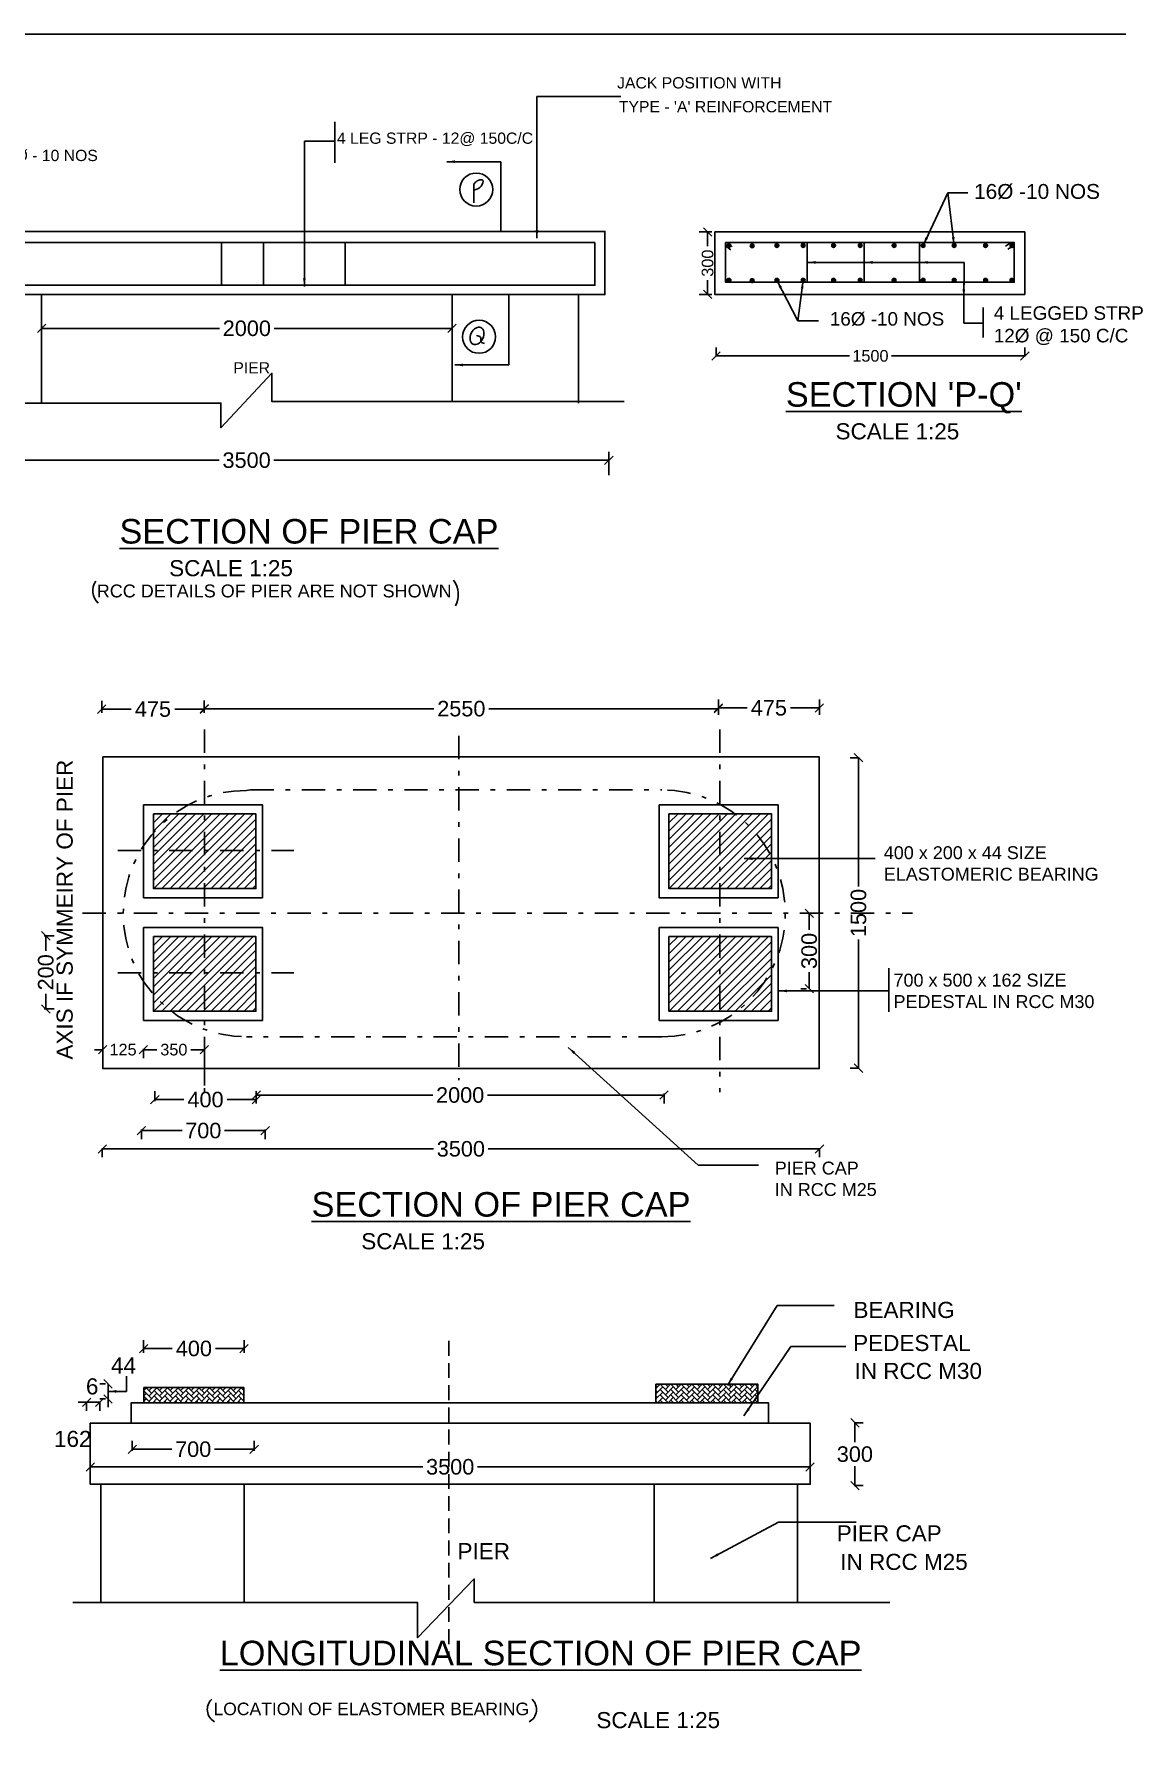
# Model space of a CAD drawing. Header units: inches. Extents: x 19306 to 19400.3, y 18779.3 to 18840.9.
# Drawn here: x 19325.19 to 19348.44, y 18804.22 to 18840.88 of the extents above; entities that cross this region are included whole.
import ezdxf

# ---------------------------------------------------------------- set-up
doc = ezdxf.new("R2010")
doc.units = ezdxf.units.IN
doc.header["$MEASUREMENT"] = 0
doc.linetypes.add('DASHDOT', pattern=[1, 0.5, -0.25, 0, -0.25])
doc.linetypes.add('HIDDEN', pattern=[9.525, 6.35, -3.175])
for name, color, linetype in [('DIMENSION', 255, 'Continuous'), ('DRAWING', 2, 'Continuous'), ('HATCH', 7, 'Continuous'), ('TEXT', 255, 'Continuous')]:
    doc.layers.add(name, color=color, linetype=linetype)
doc.styles.get("Standard").update_dxf_attribs({"font": 'arial.ttf'})
doc.dimstyles.get("Standard").update_dxf_attribs({"dimtxt": 0.18, "dimasz": 0.18, "dimexe": 0.18, "dimexo": 0.0625, "dimgap": 0.09, "dimtad": 0, "dimtih": 1, "dimtoh": 1, "dimdec": 4, "dimzin": 0, "dimdsep": 46, "dimtxsty": 'Standard', "dimblk": 'OBLIQUE', "dimcen": 0.09, "dimadec": 0, "dimazin": 0, "dimtfac": 1, "dimtdec": 4, "dimtofl": 0, "dimtmove": 0, "dimatfit": 3, "dimfxl": 1, "dimtolj": 1, "dimtzin": 0, "dimarcsym": 0})

# ---------------------------------------------------------------- blocks, each defined once
blk = doc.blocks.new('_Oblique')
at = {"color": 0, "linetype": 'ByBlock', "lineweight": -2}
blk.add_line((-0.5, -0.5), (0.5, 0.5), dxfattribs=at)
blk = doc.blocks.new('*D40')
at = {"layer": 'Defpoints', "color": 0, "transparency": 16777216}
for p in [(19337.533, 18831.728), (19321.979, 18831.349), (19337.533, 18831.349)]:
    blk.add_point(p, dxfattribs=at)
at = {"layer": 'DIMENSION', "color": 0, "lineweight": -2, "transparency": 16777216}
for p, q in [((19321.979, 18831.411), (19321.979, 18831.908)), ((19321.979, 18831.728), (19329.169, 18831.728)), ((19337.533, 18831.728), (19330.343, 18831.728)), ((19337.533, 18831.411), (19337.533, 18831.908))]:
    blk.add_line(p, q, dxfattribs=at)
at = {"layer": 'DIMENSION', "color": 0, "lineweight": -2, "transparency": 16777216, "xscale": 0.18, "yscale": 0.18, "zscale": 0.18, "rotation": 180}
blk.add_blockref('_Oblique', (19321.979, 18831.728), dxfattribs=at)
at = {"layer": 'DIMENSION', "color": 0, "lineweight": -2, "transparency": 16777216, "xscale": 0.18, "yscale": 0.18, "zscale": 0.18}
blk.add_blockref('_Oblique', (19337.533, 18831.728), dxfattribs=at)
at = {"layer": 'DIMENSION', "color": 0, "transparency": 16777216, "insert": (19329.756, 18831.728), "char_height": 0.3333, "attachment_point": 5}
blk.add_mtext('\\A1;3500', dxfattribs=at)
blk = doc.blocks.new('*D41')
at = {"layer": 'Defpoints', "color": 0, "transparency": 16777216}
for p in [(19325.355, 18834.367), (19334.168, 18834.559), (19334.168, 18834.367)]:
    blk.add_point(p, dxfattribs=at)
at = {"layer": 'DIMENSION', "color": 0, "lineweight": -2, "transparency": 16777216}
for p, q in [((19325.355, 18834.43), (19325.355, 18834.739)), ((19334.168, 18834.43), (19334.168, 18834.739)), ((19325.355, 18834.559), (19329.171, 18834.559)), ((19334.168, 18834.559), (19330.351, 18834.559))]:
    blk.add_line(p, q, dxfattribs=at)
at = {"layer": 'DIMENSION', "color": 0, "lineweight": -2, "transparency": 16777216, "xscale": 0.18, "yscale": 0.18, "zscale": 0.18, "rotation": 180}
blk.add_blockref('_Oblique', (19325.355, 18834.559), dxfattribs=at)
at = {"layer": 'DIMENSION', "color": 0, "lineweight": -2, "transparency": 16777216, "xscale": 0.18, "yscale": 0.18, "zscale": 0.18}
blk.add_blockref('_Oblique', (19334.168, 18834.559), dxfattribs=at)
at = {"layer": 'DIMENSION', "color": 0, "transparency": 16777216, "insert": (19329.761, 18834.559), "char_height": 0.3333, "attachment_point": 5}
blk.add_mtext('\\A1;2000', dxfattribs=at)
blk = doc.blocks.new('*D42')
at = {"layer": 'Defpoints', "color": 0, "transparency": 16777216}
for p in [(19339.807, 18836.629), (19339.654, 18835.289), (19339.807, 18835.289)]:
    blk.add_point(p, dxfattribs=at)
at = {"layer": 'DIMENSION', "color": 0, "lineweight": -2, "transparency": 16777216}
for p, q in [((19339.744, 18836.629), (19339.474, 18836.629)), ((19339.654, 18836.629), (19339.654, 18836.325)), ((19339.654, 18835.289), (19339.654, 18835.593)), ((19339.744, 18835.289), (19339.474, 18835.289))]:
    blk.add_line(p, q, dxfattribs=at)
at = {"layer": 'DIMENSION', "color": 0, "lineweight": -2, "transparency": 16777216, "xscale": 0.18, "yscale": 0.18, "zscale": 0.18}
for p, rotation in [((19339.654, 18836.629), 90), ((19339.654, 18835.289), 270)]:
    blk.add_blockref('_Oblique', p, dxfattribs=dict(at, rotation=rotation))
at = {"layer": 'DIMENSION', "color": 0, "transparency": 16777216, "insert": (19339.654, 18835.959), "char_height": 0.25, "attachment_point": 5, "rotation": 90}
blk.add_mtext('\\A1;300', dxfattribs=at)
blk = doc.blocks.new('*D43')
at = {"layer": 'Defpoints', "color": 0, "transparency": 16777216}
for p in [(19346.465, 18833.968), (19339.835, 18833.894), (19346.465, 18833.894)]:
    blk.add_point(p, dxfattribs=at)
at = {"layer": 'DIMENSION', "color": 0, "lineweight": -2, "transparency": 16777216}
for p, q in [((19339.835, 18833.957), (19339.835, 18834.148)), ((19339.835, 18833.968), (19342.699, 18833.968)), ((19346.465, 18833.968), (19343.601, 18833.968)), ((19346.465, 18833.957), (19346.465, 18834.148))]:
    blk.add_line(p, q, dxfattribs=at)
at = {"layer": 'DIMENSION', "color": 0, "lineweight": -2, "transparency": 16777216, "xscale": 0.18, "yscale": 0.18, "zscale": 0.18, "rotation": 180}
blk.add_blockref('_Oblique', (19339.835, 18833.968), dxfattribs=at)
at = {"layer": 'DIMENSION', "color": 0, "lineweight": -2, "transparency": 16777216, "xscale": 0.18, "yscale": 0.18, "zscale": 0.18}
blk.add_blockref('_Oblique', (19346.465, 18833.968), dxfattribs=at)
at = {"layer": 'DIMENSION', "color": 0, "transparency": 16777216, "insert": (19343.15, 18833.968), "char_height": 0.25, "attachment_point": 5}
blk.add_mtext('\\A1;1500', dxfattribs=at)
blk = doc.blocks.new('*D67')
at = {"layer": 'Defpoints', "color": 0, "transparency": 16777216}
for p in [(19326.657, 18817.014), (19342.056, 18817.014), (19342.056, 18816.945)]:
    blk.add_point(p, dxfattribs=at)
at = {"layer": 'DIMENSION', "color": 0, "lineweight": -2, "transparency": 16777216}
for p, q in [((19326.657, 18816.951), (19326.657, 18816.765)), ((19326.657, 18816.945), (19333.769, 18816.945)), ((19342.056, 18816.945), (19334.944, 18816.945)), ((19342.056, 18816.951), (19342.056, 18816.765))]:
    blk.add_line(p, q, dxfattribs=at)
at = {"layer": 'DIMENSION', "color": 0, "lineweight": -2, "transparency": 16777216, "xscale": 0.18, "yscale": 0.18, "zscale": 0.18, "rotation": 180}
blk.add_blockref('_Oblique', (19326.657, 18816.945), dxfattribs=at)
at = {"layer": 'DIMENSION', "color": 0, "lineweight": -2, "transparency": 16777216, "xscale": 0.18, "yscale": 0.18, "zscale": 0.18}
blk.add_blockref('_Oblique', (19342.056, 18816.945), dxfattribs=at)
at = {"layer": 'DIMENSION', "color": 0, "transparency": 16777216, "insert": (19334.356, 18816.945), "char_height": 0.3333, "attachment_point": 5}
blk.add_mtext('\\A1;3500', dxfattribs=at)
blk = doc.blocks.new('*D68')
at = {"layer": 'Defpoints', "color": 0, "transparency": 16777216}
for p in [(19327.498, 18817.423), (19330.154, 18817.423), (19330.154, 18817.337)]:
    blk.add_point(p, dxfattribs=at)
at = {"layer": 'DIMENSION', "color": 0, "lineweight": -2, "transparency": 16777216}
for p, q in [((19327.498, 18817.36), (19327.498, 18817.157)), ((19327.498, 18817.337), (19328.369, 18817.337)), ((19330.154, 18817.337), (19329.282, 18817.337)), ((19330.154, 18817.36), (19330.154, 18817.157))]:
    blk.add_line(p, q, dxfattribs=at)
at = {"layer": 'DIMENSION', "color": 0, "lineweight": -2, "transparency": 16777216, "xscale": 0.18, "yscale": 0.18, "zscale": 0.18, "rotation": 180}
blk.add_blockref('_Oblique', (19327.498, 18817.337), dxfattribs=at)
at = {"layer": 'DIMENSION', "color": 0, "lineweight": -2, "transparency": 16777216, "xscale": 0.18, "yscale": 0.18, "zscale": 0.18}
blk.add_blockref('_Oblique', (19330.154, 18817.337), dxfattribs=at)
at = {"layer": 'DIMENSION', "color": 0, "transparency": 16777216, "insert": (19328.826, 18817.337), "char_height": 0.3333, "attachment_point": 5}
blk.add_mtext('\\A1;700', dxfattribs=at)
blk = doc.blocks.new('*D69')
at = {"layer": 'Defpoints', "color": 0, "transparency": 16777216}
for p in [(19327.786, 18817.91), (19329.962, 18818.003), (19329.962, 18817.91)]:
    blk.add_point(p, dxfattribs=at)
at = {"layer": 'DIMENSION', "color": 0, "lineweight": -2, "transparency": 16777216}
for p, q in [((19327.786, 18817.973), (19327.786, 18818.183)), ((19329.962, 18817.973), (19329.962, 18818.183)), ((19327.786, 18818.003), (19328.41, 18818.003)), ((19329.962, 18818.003), (19329.339, 18818.003))]:
    blk.add_line(p, q, dxfattribs=at)
at = {"layer": 'DIMENSION', "color": 0, "lineweight": -2, "transparency": 16777216, "xscale": 0.18, "yscale": 0.18, "zscale": 0.18, "rotation": 180}
blk.add_blockref('_Oblique', (19327.786, 18818.003), dxfattribs=at)
at = {"layer": 'DIMENSION', "color": 0, "lineweight": -2, "transparency": 16777216, "xscale": 0.18, "yscale": 0.18, "zscale": 0.18}
blk.add_blockref('_Oblique', (19329.962, 18818.003), dxfattribs=at)
at = {"layer": 'DIMENSION', "color": 0, "transparency": 16777216, "insert": (19328.874, 18818.003), "char_height": 0.3333, "attachment_point": 5}
blk.add_mtext('\\A1;400', dxfattribs=at)
blk = doc.blocks.new('*D70')
at = {"layer": 'Defpoints', "color": 0, "transparency": 16777216}
for p in [(19326.667, 18819.157), (19327.539, 18819.157), (19327.539, 18819.075)]:
    blk.add_point(p, dxfattribs=at)
at = {"layer": 'DIMENSION', "color": 0, "lineweight": -2, "transparency": 16777216}
for p, q in [((19326.667, 18819.075), (19326.487, 18819.075)), ((19326.667, 18819.094), (19326.667, 18818.895)), ((19327.539, 18819.094), (19327.539, 18818.895)), ((19327.539, 18819.075), (19327.719, 18819.075))]:
    blk.add_line(p, q, dxfattribs=at)
at = {"layer": 'DIMENSION', "color": 0, "lineweight": -2, "transparency": 16777216, "xscale": 0.18, "yscale": 0.18, "zscale": 0.18}
blk.add_blockref('_Oblique', (19326.667, 18819.075), dxfattribs=at)
at = {"layer": 'DIMENSION', "color": 0, "lineweight": -2, "transparency": 16777216, "xscale": 0.18, "yscale": 0.18, "zscale": 0.18, "rotation": 180}
blk.add_blockref('_Oblique', (19327.539, 18819.075), dxfattribs=at)
at = {"layer": 'DIMENSION', "color": 0, "transparency": 16777216, "insert": (19327.103, 18819.075), "char_height": 0.25, "attachment_point": 5}
blk.add_mtext('\\A1;125', dxfattribs=at)
blk = doc.blocks.new('*D71')
at = {"layer": 'Defpoints', "color": 0, "transparency": 16777216}
for p in [(19327.539, 18819.155), (19328.849, 18819.075), (19328.849, 18818.244)]:
    blk.add_point(p, dxfattribs=at)
at = {"layer": 'DIMENSION', "color": 0, "lineweight": -2, "transparency": 16777216}
for p, q in [((19328.849, 18818.307), (19328.849, 18819.255)), ((19327.539, 18819.093), (19327.539, 18818.895)), ((19327.539, 18819.075), (19327.828, 18819.075)), ((19328.849, 18819.075), (19328.56, 18819.075))]:
    blk.add_line(p, q, dxfattribs=at)
at = {"layer": 'DIMENSION', "color": 0, "lineweight": -2, "transparency": 16777216, "xscale": 0.18, "yscale": 0.18, "zscale": 0.18, "rotation": 180}
blk.add_blockref('_Oblique', (19327.539, 18819.075), dxfattribs=at)
at = {"layer": 'DIMENSION', "color": 0, "lineweight": -2, "transparency": 16777216, "xscale": 0.18, "yscale": 0.18, "zscale": 0.18}
blk.add_blockref('_Oblique', (19328.849, 18819.075), dxfattribs=at)
at = {"layer": 'DIMENSION', "color": 0, "transparency": 16777216, "insert": (19328.194, 18819.075), "char_height": 0.25, "attachment_point": 5}
blk.add_mtext('\\A1;350', dxfattribs=at)
blk = doc.blocks.new('*D72')
at = {"layer": 'Defpoints', "color": 0, "transparency": 16777216}
for p in [(19329.962, 18818.196), (19338.72, 18818.196), (19338.72, 18818.1)]:
    blk.add_point(p, dxfattribs=at)
at = {"layer": 'DIMENSION', "color": 0, "lineweight": -2, "transparency": 16777216}
for p, q in [((19329.962, 18818.134), (19329.962, 18817.92)), ((19329.962, 18818.1), (19333.751, 18818.1)), ((19338.72, 18818.1), (19334.931, 18818.1)), ((19338.72, 18818.134), (19338.72, 18817.92))]:
    blk.add_line(p, q, dxfattribs=at)
at = {"layer": 'DIMENSION', "color": 0, "lineweight": -2, "transparency": 16777216, "xscale": 0.18, "yscale": 0.18, "zscale": 0.18, "rotation": 180}
blk.add_blockref('_Oblique', (19329.962, 18818.1), dxfattribs=at)
at = {"layer": 'DIMENSION', "color": 0, "lineweight": -2, "transparency": 16777216, "xscale": 0.18, "yscale": 0.18, "zscale": 0.18}
blk.add_blockref('_Oblique', (19338.72, 18818.1), dxfattribs=at)
at = {"layer": 'DIMENSION', "color": 0, "transparency": 16777216, "insert": (19334.341, 18818.1), "char_height": 0.3333, "attachment_point": 5}
blk.add_mtext('\\A1;2000', dxfattribs=at)
blk = doc.blocks.new('*D73')
at = {"layer": 'Defpoints', "color": 0, "transparency": 16777216}
for p in [(19325.347, 18821.519), (19325.347, 18819.951), (19325.445, 18819.951)]:
    blk.add_point(p, dxfattribs=at)
at = {"layer": 'DIMENSION', "color": 0, "lineweight": -2, "transparency": 16777216}
for p, q in [((19325.41, 18821.519), (19325.625, 18821.519)), ((19325.445, 18821.519), (19325.445, 18821.196)), ((19325.445, 18819.951), (19325.445, 18820.275)), ((19325.41, 18819.951), (19325.625, 18819.951))]:
    blk.add_line(p, q, dxfattribs=at)
at = {"layer": 'DIMENSION', "color": 0, "lineweight": -2, "transparency": 16777216, "xscale": 0.18, "yscale": 0.18, "zscale": 0.18}
for p, rotation in [((19325.445, 18821.519), 90), ((19325.445, 18819.951), 270)]:
    blk.add_blockref('_Oblique', p, dxfattribs=dict(at, rotation=rotation))
at = {"layer": 'DIMENSION', "color": 0, "transparency": 16777216, "insert": (19325.445, 18820.735), "char_height": 0.3333, "attachment_point": 5, "rotation": 90}
blk.add_mtext('\\A1;200', dxfattribs=at)
blk = doc.blocks.new('*D75')
at = {"layer": 'Defpoints', "color": 0, "transparency": 16777216}
for p in [(19326.645, 18826.247), (19328.846, 18826.385), (19328.846, 18826.247)]:
    blk.add_point(p, dxfattribs=at)
at = {"layer": 'DIMENSION', "color": 0, "lineweight": -2, "transparency": 16777216}
for p, q in [((19326.645, 18826.309), (19326.645, 18826.565)), ((19326.645, 18826.385), (19327.279, 18826.385)), ((19328.846, 18826.385), (19328.212, 18826.385)), ((19328.846, 18826.309), (19328.846, 18826.565))]:
    blk.add_line(p, q, dxfattribs=at)
at = {"layer": 'DIMENSION', "color": 0, "lineweight": -2, "transparency": 16777216, "xscale": 0.18, "yscale": 0.18, "zscale": 0.18, "rotation": 180}
blk.add_blockref('_Oblique', (19326.645, 18826.385), dxfattribs=at)
at = {"layer": 'DIMENSION', "color": 0, "lineweight": -2, "transparency": 16777216, "xscale": 0.18, "yscale": 0.18, "zscale": 0.18}
blk.add_blockref('_Oblique', (19328.846, 18826.385), dxfattribs=at)
at = {"layer": 'DIMENSION', "color": 0, "transparency": 16777216, "insert": (19327.745, 18826.385), "char_height": 0.3333, "attachment_point": 5}
blk.add_mtext('\\A1;475', dxfattribs=at)
blk = doc.blocks.new('*D76')
at = {"layer": 'Defpoints', "color": 0, "transparency": 16777216}
for p in [(19328.846, 18826.291), (19339.885, 18826.394), (19339.885, 18826.291)]:
    blk.add_point(p, dxfattribs=at)
at = {"layer": 'DIMENSION', "color": 0, "lineweight": -2, "transparency": 16777216}
for p, q in [((19328.846, 18826.353), (19328.846, 18826.574)), ((19339.885, 18826.353), (19339.885, 18826.574)), ((19328.846, 18826.394), (19333.776, 18826.394)), ((19339.885, 18826.394), (19334.956, 18826.394))]:
    blk.add_line(p, q, dxfattribs=at)
at = {"layer": 'DIMENSION', "color": 0, "lineweight": -2, "transparency": 16777216, "xscale": 0.18, "yscale": 0.18, "zscale": 0.18, "rotation": 180}
blk.add_blockref('_Oblique', (19328.846, 18826.394), dxfattribs=at)
at = {"layer": 'DIMENSION', "color": 0, "lineweight": -2, "transparency": 16777216, "xscale": 0.18, "yscale": 0.18, "zscale": 0.18}
blk.add_blockref('_Oblique', (19339.885, 18826.394), dxfattribs=at)
at = {"layer": 'DIMENSION', "color": 0, "transparency": 16777216, "insert": (19334.366, 18826.394), "char_height": 0.3333, "attachment_point": 5}
blk.add_mtext('\\A1;2550', dxfattribs=at)
blk = doc.blocks.new('*D77')
at = {"layer": 'Defpoints', "color": 0, "transparency": 16777216}
for p in [(19342.053, 18826.412), (19339.885, 18826.2), (19342.053, 18826.2)]:
    blk.add_point(p, dxfattribs=at)
at = {"layer": 'DIMENSION', "color": 0, "lineweight": -2, "transparency": 16777216}
for p, q in [((19339.885, 18826.263), (19339.885, 18826.592)), ((19342.053, 18826.263), (19342.053, 18826.592)), ((19339.885, 18826.412), (19340.503, 18826.412)), ((19342.053, 18826.412), (19341.435, 18826.412))]:
    blk.add_line(p, q, dxfattribs=at)
at = {"layer": 'DIMENSION', "color": 0, "lineweight": -2, "transparency": 16777216, "xscale": 0.18, "yscale": 0.18, "zscale": 0.18, "rotation": 180}
blk.add_blockref('_Oblique', (19339.885, 18826.412), dxfattribs=at)
at = {"layer": 'DIMENSION', "color": 0, "lineweight": -2, "transparency": 16777216, "xscale": 0.18, "yscale": 0.18, "zscale": 0.18}
blk.add_blockref('_Oblique', (19342.053, 18826.412), dxfattribs=at)
at = {"layer": 'DIMENSION', "color": 0, "transparency": 16777216, "insert": (19340.969, 18826.412), "char_height": 0.3333, "attachment_point": 5}
blk.add_mtext('\\A1;475', dxfattribs=at)
blk = doc.blocks.new('*D78')
at = {"layer": 'Defpoints', "color": 0, "transparency": 16777216}
for p in [(19342.974, 18825.341), (19342.894, 18818.678), (19342.974, 18818.678)]:
    blk.add_point(p, dxfattribs=at)
at = {"layer": 'DIMENSION', "color": 0, "lineweight": -2, "transparency": 16777216}
for p, q in [((19342.911, 18825.341), (19342.714, 18825.341)), ((19342.894, 18825.341), (19342.894, 18822.581)), ((19342.894, 18818.678), (19342.894, 18821.438)), ((19342.911, 18818.678), (19342.714, 18818.678))]:
    blk.add_line(p, q, dxfattribs=at)
at = {"layer": 'DIMENSION', "color": 0, "lineweight": -2, "transparency": 16777216, "xscale": 0.18, "yscale": 0.18, "zscale": 0.18}
for p, rotation in [((19342.894, 18825.341), 90), ((19342.894, 18818.678), 270)]:
    blk.add_blockref('_Oblique', p, dxfattribs=dict(at, rotation=rotation))
at = {"layer": 'DIMENSION', "color": 0, "transparency": 16777216, "insert": (19342.894, 18822.009), "char_height": 0.3333, "attachment_point": 5, "rotation": 90}
blk.add_mtext('\\A1;1500', dxfattribs=at)
blk = doc.blocks.new('*D79')
at = {"layer": 'Defpoints', "color": 0, "transparency": 16777216}
for p in [(19341.84, 18822.004), (19341.836, 18820.383), (19341.84, 18820.383)]:
    blk.add_point(p, dxfattribs=at)
at = {"layer": 'DIMENSION', "color": 0, "lineweight": -2, "transparency": 16777216}
for p, q in [((19341.778, 18822.004), (19341.656, 18822.004)), ((19341.836, 18822.004), (19341.836, 18821.651)), ((19341.836, 18820.383), (19341.836, 18820.736)), ((19341.778, 18820.383), (19341.656, 18820.383))]:
    blk.add_line(p, q, dxfattribs=at)
at = {"layer": 'DIMENSION', "color": 0, "lineweight": -2, "transparency": 16777216, "xscale": 0.18, "yscale": 0.18, "zscale": 0.18}
for p, rotation in [((19341.836, 18822.004), 90), ((19341.836, 18820.383), 270)]:
    blk.add_blockref('_Oblique', p, dxfattribs=dict(at, rotation=rotation))
at = {"layer": 'DIMENSION', "color": 0, "transparency": 16777216, "insert": (19341.836, 18821.194), "char_height": 0.3333, "attachment_point": 5, "rotation": 90}
blk.add_mtext('\\A1;300', dxfattribs=at)
blk = doc.blocks.new('*D80')
at = {"layer": 'Defpoints', "color": 0, "transparency": 16777216}
for p in [(19329.918, 18810.497), (19327.301, 18810.404), (19329.918, 18810.404)]:
    blk.add_point(p, dxfattribs=at)
at = {"layer": 'DIMENSION', "color": 0, "lineweight": -2, "transparency": 16777216}
for p, q in [((19327.301, 18810.466), (19327.301, 18810.677)), ((19327.301, 18810.497), (19328.153, 18810.497)), ((19329.918, 18810.497), (19329.065, 18810.497)), ((19329.918, 18810.466), (19329.918, 18810.677))]:
    blk.add_line(p, q, dxfattribs=at)
at = {"layer": 'DIMENSION', "color": 0, "lineweight": -2, "transparency": 16777216, "xscale": 0.18, "yscale": 0.18, "zscale": 0.18, "rotation": 180}
blk.add_blockref('_Oblique', (19327.301, 18810.497), dxfattribs=at)
at = {"layer": 'DIMENSION', "color": 0, "lineweight": -2, "transparency": 16777216, "xscale": 0.18, "yscale": 0.18, "zscale": 0.18}
blk.add_blockref('_Oblique', (19329.918, 18810.497), dxfattribs=at)
at = {"layer": 'DIMENSION', "color": 0, "transparency": 16777216, "insert": (19328.609, 18810.497), "char_height": 0.3333, "attachment_point": 5}
blk.add_mtext('\\A1;700', dxfattribs=at)
blk = doc.blocks.new('*D81')
at = {"layer": 'Defpoints', "color": 0, "transparency": 16777216}
for p in [(19329.703, 18812.659), (19327.545, 18812.502), (19329.703, 18812.502)]:
    blk.add_point(p, dxfattribs=at)
at = {"layer": 'DIMENSION', "color": 0, "lineweight": -2, "transparency": 16777216}
for p, q in [((19327.545, 18812.564), (19327.545, 18812.839)), ((19327.545, 18812.659), (19328.16, 18812.659)), ((19329.703, 18812.659), (19329.088, 18812.659)), ((19329.703, 18812.564), (19329.703, 18812.839))]:
    blk.add_line(p, q, dxfattribs=at)
at = {"layer": 'DIMENSION', "color": 0, "lineweight": -2, "transparency": 16777216, "xscale": 0.18, "yscale": 0.18, "zscale": 0.18, "rotation": 180}
blk.add_blockref('_Oblique', (19327.545, 18812.659), dxfattribs=at)
at = {"layer": 'DIMENSION', "color": 0, "lineweight": -2, "transparency": 16777216, "xscale": 0.18, "yscale": 0.18, "zscale": 0.18}
blk.add_blockref('_Oblique', (19329.703, 18812.659), dxfattribs=at)
at = {"layer": 'DIMENSION', "color": 0, "transparency": 16777216, "insert": (19328.624, 18812.659), "char_height": 0.3333, "attachment_point": 5}
blk.add_mtext('\\A1;400', dxfattribs=at)
blk = doc.blocks.new('*D82')
at = {"layer": 'Defpoints', "color": 0, "transparency": 16777216}
for p in [(19326.4, 18810.158), (19341.854, 18810.158), (19341.854, 18810.119)]:
    blk.add_point(p, dxfattribs=at)
at = {"layer": 'DIMENSION', "color": 0, "lineweight": -2, "transparency": 16777216}
for p, q in [((19326.4, 18810.119), (19333.54, 18810.119)), ((19326.4, 18810.095), (19326.4, 18809.939)), ((19341.854, 18810.119), (19334.714, 18810.119)), ((19341.854, 18810.095), (19341.854, 18809.939))]:
    blk.add_line(p, q, dxfattribs=at)
at = {"layer": 'DIMENSION', "color": 0, "lineweight": -2, "transparency": 16777216, "xscale": 0.18, "yscale": 0.18, "zscale": 0.18, "rotation": 180}
blk.add_blockref('_Oblique', (19326.4, 18810.119), dxfattribs=at)
at = {"layer": 'DIMENSION', "color": 0, "lineweight": -2, "transparency": 16777216, "xscale": 0.18, "yscale": 0.18, "zscale": 0.18}
blk.add_blockref('_Oblique', (19341.854, 18810.119), dxfattribs=at)
at = {"layer": 'DIMENSION', "color": 0, "transparency": 16777216, "insert": (19334.127, 18810.119), "char_height": 0.3333, "attachment_point": 5}
blk.add_mtext('\\A1;3500', dxfattribs=at)
blk = doc.blocks.new('*D83')
at = {"layer": 'Defpoints', "color": 0, "transparency": 16777216}
for p in [(19342.736, 18811.065), (19342.816, 18811.065), (19342.736, 18809.718)]:
    blk.add_point(p, dxfattribs=at)
at = {"layer": 'DIMENSION', "color": 0, "lineweight": -2, "transparency": 16777216}
for p, q in [((19342.799, 18811.065), (19342.996, 18811.065)), ((19342.816, 18811.065), (19342.816, 18810.652)), ((19342.816, 18809.718), (19342.816, 18810.131)), ((19342.799, 18809.718), (19342.996, 18809.718))]:
    blk.add_line(p, q, dxfattribs=at)
at = {"layer": 'DIMENSION', "color": 0, "lineweight": -2, "transparency": 16777216, "xscale": 0.18, "yscale": 0.18, "zscale": 0.18}
for p, rotation in [((19342.816, 18811.065), 90), ((19342.816, 18809.718), 270)]:
    blk.add_blockref('_Oblique', p, dxfattribs=dict(at, rotation=rotation))
at = {"layer": 'DIMENSION', "color": 0, "transparency": 16777216, "insert": (19342.816, 18810.391), "char_height": 0.3333, "attachment_point": 5}
blk.add_mtext('\\A1;300', dxfattribs=at)

msp = doc.modelspace()

# ---------------------------------------------------------------- hatches: boundary and pattern name
at = {"layer": 'HATCH'}
for points in [[(19340.15301, 18836.33857, 1), (19340.07131, 18836.33857, 1)], [(19340.6525, 18836.33094, 1), (19340.5708, 18836.33094, 1)], [(19341.18321, 18836.33857, 1), (19341.1015, 18836.33857, 1)], [(19341.74666, 18836.33857, 1), (19341.66496, 18836.33857, 1)], [(19342.39992, 18836.33857, 1), (19342.31821, 18836.33857, 1)], [(19342.97209, 18836.33857, 1), (19342.89038, 18836.33857, 1)], [(19343.6981, 18836.33857, 1), (19343.6164, 18836.33857, 1)], [(19344.32066, 18836.33857, 1), (19344.23895, 18836.33857, 1)], [(19344.98925, 18836.33857, 1), (19344.90754, 18836.33857, 1)], [(19345.66338, 18836.33857, 1), (19345.58167, 18836.33857, 1)], [(19346.22895, 18836.33857, 1), (19346.14725, 18836.33857, 1)], [(19340.15301, 18835.5922, 1), (19340.07131, 18835.5922, 1)], [(19340.6525, 18835.58456, 1), (19340.5708, 18835.58456, 1)], [(19341.18321, 18835.5922, 1), (19341.1015, 18835.5922, 1)], [(19341.74666, 18835.5922, 1), (19341.66496, 18835.5922, 1)], [(19342.39992, 18835.5922, 1), (19342.31821, 18835.5922, 1)], [(19342.97209, 18835.5922, 1), (19342.89038, 18835.5922, 1)], [(19343.6981, 18835.5922, 1), (19343.6164, 18835.5922, 1)], [(19344.32066, 18835.5922, 1), (19344.23895, 18835.5922, 1)], [(19344.98925, 18835.5922, 1), (19344.90754, 18835.5922, 1)], [(19345.66338, 18835.5922, 1), (19345.58167, 18835.5922, 1)], [(19346.22895, 18835.5922, 1), (19346.14725, 18835.5922, 1)]]:
    msp.add_hatch(color=256, dxfattribs=at).paths.add_polyline_path(points)
h = msp.add_hatch(dxfattribs=at)
h.set_pattern_fill('ANSI31', color=256, style=0)
h.paths.add_polyline_path([(19329.95739, 18824.13728), (19327.75645, 18824.13728), (19327.75645, 18822.53303), (19329.95739, 18822.53303)])
h = msp.add_hatch(dxfattribs=at)
h.set_pattern_fill('ANSI31', color=256, style=0)
h.set_pattern_definition([(45, (11.06861, 0), (-0.08838834765, 0.08838834765), [])])
h.paths.add_polyline_path([(19341.026, 18824.13728), (19338.82507, 18824.13728), (19338.82507, 18822.53303), (19341.026, 18822.53303)])
h = msp.add_hatch(dxfattribs=at)
h.set_pattern_fill('ANSI31', color=256, style=0)
h.set_pattern_definition([(45, (0, -2.63381), (-0.08838834765, 0.08838834765), [])])
h.paths.add_polyline_path([(19329.95739, 18821.50347), (19327.75645, 18821.50347), (19327.75645, 18819.89922), (19329.95739, 18819.89922)])
h = msp.add_hatch(dxfattribs=at)
h.set_pattern_fill('ANSI31', color=256, style=0)
h.set_pattern_definition([(45, (11.06861, -2.63381), (-0.08838834765, 0.08838834765), [])])
h.paths.add_polyline_path([(19341.026, 18821.50347), (19338.82507, 18821.50347), (19338.82507, 18819.89922), (19341.026, 18819.89922)])
h = msp.add_hatch(dxfattribs=at)
h.set_pattern_fill('AR-HBONE', color=256, scale=0.02, style=0)
h.paths.add_polyline_path([(19327.55267, 18811.82234), (19329.69771, 18811.82234), (19329.69771, 18811.49682), (19327.55267, 18811.49682)])
h = msp.add_hatch(dxfattribs=at)
h.set_pattern_fill('AR-HBONE', color=256, scale=0.02, style=0)
h.set_pattern_definition([(45, (0, 0.02416), (9e-18, 0.113137085), [0.24, -0.08]), (135, (0.05657, 0.08073), (9e-18, 0.113137085), [0.24, -0.08])])
h.paths.add_polyline_path([(19340.73464, 18811.49614), (19338.5449, 18811.49614), (19338.5449, 18811.89172), (19340.73464, 18811.89172)])

# ---------------------------------------------------------------- linework, layer by layer
at = {"layer": 'DIMENSION'}
for p, q in [((19326.72503, 18811.90229), (19326.60251, 18811.90229)), ((19326.72503, 18811.57886), (19326.60251, 18811.57886)), ((19326.78251, 18811.90229), (19326.78251, 18811.57886)), ((19326.78251, 18811.57886), (19326.78251, 18811.39886)), ((19326.32197, 18811.50534), (19326.14197, 18811.50534)), ((19326.32197, 18811.51636), (19326.32197, 18811.32534)), ((19326.60251, 18811.50534), (19326.32197, 18811.50534)), ((19326.60251, 18811.51636), (19326.60251, 18811.32534))]:
    msp.add_line(p, q, dxfattribs=at)
for points in [[(19331.64728, 18838.99285), (19331.64728, 18838.11482)], [(19345.56964, 18835.00391), (19345.56964, 18834.3658)], [(19343.5483, 18820.82385), (19343.5483, 18819.89036)]]:
    msp.add_lwpolyline(points, dxfattribs=at)
for centre, radius, start, end in [((19333.79023, 18828.84582), 0.51201, 331.49048, 36.573512), ((19326.80974, 18828.92833), 0.35682, 145.306301, 228.028571), ((19329.21518, 18804.91035), 0.30311, 133.604415, 241.181654), ((19335.67624, 18804.91035), 0.30311, 298.818346, 46.395585)]:
    msp.add_arc(centre, radius, start, end, dxfattribs=at)
at = {"layer": 'DRAWING'}
for points in [[(19400.32843, 18840.87525), (19305.97568, 18840.87525), (19305.97568, 18779.34083), (19400.32843, 18779.34083)], [(19322.02865, 18836.64202), (19337.4477, 18836.64202), (19337.4477, 18835.2836), (19322.02865, 18835.2836)], [(19339.80651, 18836.62912), (19346.4621, 18836.62912), (19346.4621, 18835.28896), (19339.80651, 18835.28896)], [(19337.2334, 18836.4033), (19322.18662, 18836.4033), (19322.18662, 18835.48371), (19337.2334, 18835.48371)], [(19340.03907, 18836.40201), (19346.23738, 18836.40201), (19346.23738, 18835.54947), (19340.03907, 18835.54947)], [(19326.66703, 18825.35939), (19342.05161, 18825.35939), (19342.05161, 18818.66903), (19326.66703, 18818.66903)], [(19327.54366, 18824.32979), (19330.09745, 18824.32979), (19330.09745, 18822.33765), (19327.54366, 18822.33765)], [(19327.75645, 18824.13728), (19329.95739, 18824.13728), (19329.95739, 18822.53303), (19327.75645, 18822.53303)], [(19338.61227, 18824.32979), (19341.16606, 18824.32979), (19341.16606, 18822.33765), (19338.61227, 18822.33765)], [(19338.82507, 18824.13728), (19341.026, 18824.13728), (19341.026, 18822.53303), (19338.82507, 18822.53303)], [(19327.54366, 18821.69598), (19330.09745, 18821.69598), (19330.09745, 18819.70385), (19327.54366, 18819.70385)], [(19327.75645, 18821.50347), (19329.95739, 18821.50347), (19329.95739, 18819.89922), (19327.75645, 18819.89922)], [(19338.61227, 18821.69598), (19341.16606, 18821.69598), (19341.16606, 18819.70385), (19338.61227, 18819.70385)], [(19338.82507, 18821.50347), (19341.026, 18821.50347), (19341.026, 18819.89922), (19338.82507, 18819.89922)], [(19327.55267, 18811.82234), (19329.69771, 18811.82234), (19329.69771, 18811.49682), (19327.55267, 18811.49682)], [(19340.73464, 18811.49614), (19338.5449, 18811.49614), (19338.5449, 18811.89172), (19340.73464, 18811.89172)], [(19327.27914, 18811.05805), (19340.95916, 18811.05805), (19340.95916, 18811.49614), (19327.27914, 18811.49614)], [(19326.39725, 18811.05534), (19341.85651, 18811.05534), (19341.85651, 18809.74651), (19326.39725, 18809.74651)]]:
    msp.add_lwpolyline(points, close=True, dxfattribs=at)
for points in [[(19334.63285, 18837.66018), (19334.63285, 18837.25725)], [(19329.21684, 18836.4033), (19329.21684, 18835.48371)], [(19330.11781, 18836.4033), (19330.11781, 18835.48371)], [(19331.87522, 18836.4033), (19331.87522, 18835.48371)], [(19340.0401, 18836.33367), (19340.15247, 18836.24213)], [(19340.08847, 18836.40201), (19340.18056, 18836.31004)], [(19341.79152, 18836.40201), (19341.79152, 18835.54947)], [(19343.01735, 18836.40201), (19343.01735, 18835.54947)], [(19344.20193, 18836.40201), (19344.20193, 18835.54947)], [(19346.16826, 18836.40201), (19346.0483, 18836.32158)], [(19346.23266, 18836.33815), (19346.09807, 18836.25714)], [(19325.35492, 18835.2836), (19325.35492, 18832.95638)], [(19334.16764, 18835.2836), (19334.16764, 18832.98799)], [(19336.88491, 18835.2836), (19336.88491, 18832.95626)], [(19337.86095, 18832.98799), (19334.17656, 18832.98799), (19330.29933, 18832.98799), (19330.29933, 18833.59671), (19329.20406, 18832.42606), (19329.20406, 18832.95638), (19321.69955, 18832.95638)], [(19326.62951, 18809.74651), (19326.62951, 18807.21055)], [(19329.70656, 18809.74651), (19329.70656, 18807.21055)], [(19338.50853, 18809.74651), (19338.50853, 18807.21055)], [(19341.5853, 18809.74651), (19341.5853, 18807.21055)], [(19326.0259, 18807.21055), (19326.62951, 18807.21055), (19329.77622, 18807.21055), (19333.42197, 18807.21055), (19333.42197, 18806.44976), (19334.64375, 18807.71502), (19334.64375, 18807.21055), (19343.56476, 18807.21055)]]:
    msp.add_lwpolyline(points, dxfattribs=at)
at = {"layer": 'DRAWING', "linetype": 'DASHDOT'}
for points in [[(19328.84887, 18825.94913), (19328.84887, 18818.16402)], [(19339.91749, 18825.94913), (19339.91749, 18818.16402)], [(19334.31073, 18825.81026), (19334.31073, 18818.42114)], [(19326.99126, 18823.35331), (19330.76976, 18823.35331)], [(19326.23275, 18822.00655), (19344.05492, 18822.00655)], [(19326.99126, 18820.72673), (19330.76976, 18820.72673)]]:
    msp.add_lwpolyline(points, dxfattribs=at)
msp.add_lwpolyline([(19329.84253, 18824.65196), (19338.67215, 18824.65196, -1), (19338.67215, 18819.35201), (19329.75112, 18819.35201, -1), (19329.75112, 18824.64068), (19329.84253, 18824.65196)], format="xyb", dxfattribs=at)
at = {"layer": 'DRAWING', "linetype": 'HIDDEN', "ltscale": 0.05}
msp.add_lwpolyline([(19334.09958, 18812.82344), (19334.09958, 18806.03657)], dxfattribs=at)
at = {"layer": 'DRAWING'}
for centre, radius in [((19334.68609, 18837.54007), 0.35419), ((19340.11216, 18836.33857), 0.04085), ((19340.61165, 18836.33094), 0.04085), ((19341.14235, 18836.33857), 0.04085), ((19341.70581, 18836.33857), 0.04085), ((19342.35907, 18836.33857), 0.04085), ((19342.93124, 18836.33857), 0.04085), ((19343.65725, 18836.33857), 0.04085), ((19344.27981, 18836.33857), 0.04085), ((19344.9484, 18836.33857), 0.04085), ((19345.62253, 18836.33857), 0.04085), ((19346.1881, 18836.33857), 0.04085), ((19340.11216, 18835.5922), 0.04085), ((19340.61165, 18835.58456), 0.04085), ((19341.14235, 18835.5922), 0.04085), ((19341.70581, 18835.5922), 0.04085), ((19342.35907, 18835.5922), 0.04085), ((19342.93124, 18835.5922), 0.04085), ((19343.65725, 18835.5922), 0.04085), ((19344.27981, 18835.5922), 0.04085), ((19344.9484, 18835.5922), 0.04085), ((19345.62253, 18835.5922), 0.04085), ((19346.1881, 18835.5922), 0.04085), ((19334.74631, 18834.37833), 0.35419)]:
    msp.add_circle(centre, radius, dxfattribs=at)
msp.add_ellipse((19334.70211, 18834.3984), major_axis=(0.08373, 0.17964), ratio=0.6845425, dxfattribs=at)
for points in [[(19334.63886, 18837.66526), (19334.73929, 18837.73931), (19334.82567, 18837.73744), (19334.79563, 18837.61558), (19334.63886, 18837.52934)], [(19334.69441, 18834.40564), (19334.77798, 18834.36864), (19334.78959, 18834.27398), (19334.86695, 18834.23536)]]:
    msp.add_spline(points, degree=3, dxfattribs=at)

# ---------------------------------------------------------------- block references
at = {"layer": 'DIMENSION', "xscale": 0.18, "yscale": 0.18, "zscale": 0.18}
for p, rotation in [((19326.78251, 18811.90229), 90), ((19326.32197, 18811.50534), 180), ((19326.78251, 18811.57886), 270)]:
    msp.add_blockref('_Oblique', p, dxfattribs=dict(at, rotation=rotation))
msp.add_blockref('_Oblique', (19326.60251, 18811.50534), dxfattribs=at)

# ---------------------------------------------------------------- texts
at = {"layer": 'TEXT'}
for s, height, p in [("%%USECTION 'P-Q'", 0.5268042, (19341.3342, 18832.8784)), ('SCALE 1:25', 0.3456, (19342.4011, 18832.17708)), ('%%USECTION OF PIER CAP', 0.5268042, (19327.0264, 18829.93992)), ('SCALE 1:25', 0.3456, (19328.0933, 18829.2386)), ('RCC DETAILS OF PIER ARE NOT SHOWN', 0.27648, (19326.53953, 18828.78413)), ('%%USECTION OF PIER CAP', 0.5268042, (19331.15089, 18815.49098)), ('SCALE 1:25', 0.3456, (19332.21779, 18814.78965)), ('BEARING', 0.3456, (19342.78652, 18813.3155)), ('PEDESTAL', 0.3456, (19342.77899, 18812.60571)), ('44', 0.3456, (19326.84431, 18812.12325)), ('IN RCC M30', 0.3456, (19342.809, 18812.00616)), ('6', 0.3456, (19326.30657, 18811.67489)), ('162', 0.3456, (19325.621, 18810.54676)), ('PIER CAP', 0.3456, (19342.42644, 18808.5191)), ('PIER', 0.3456, (19334.2847, 18808.13771)), ('IN RCC M25', 0.3456, (19342.50307, 18807.90668)), ('%%ULONGITUDINAL SECTION OF PIER CAP', 0.5268042, (19329.17857, 18805.86032)), ('LOCATION OF ELASTOMER BEARING', 0.269568, (19329.04377, 18804.78879)), ('SCALE 1:25', 0.3456, (19337.26599, 18804.51009))]:
    msp.add_text(s, height=height, dxfattribs=at).set_placement(p)
msp.add_text('AXIS IF SYMMEIRY OF PIER', height=0.3456, rotation=90, dxfattribs=at).set_placement((19326.02208, 18818.86214))
at = {"layer": 'TEXT', "attachment_point": 1}
for s, insert, char_height, width in [('{\\fArial|b0|i0|c0|p32;JACK POSITION WITH}', (19337.71114, 18839.95134), 0.24192, 6.398208), ("{\\fArial|b0|i0|c0|p32;TYPE - 'A' REINFORCEMENT}", (19337.74882, 18839.43928), 0.24192, 6.398208), ('{\\fArial|b0|i0|c0|p32;4 LEG STRP - 12@ 150C/C}', (19331.69505, 18838.76326), 0.24192, 6.398208), ('{\\fArial|b0|i0|c0|p32;16Ø - 10 NOS}', (19324.42054, 18838.39243), 0.24192, 6.398208), ('{\\fArial|b0|i0|c0|p32;16Ø -10 NOS}', (19345.37618, 18837.65829), 0.3193344, 8.4456346), ('{\\fArial|b0|i0|c0|p32;4 LEGGED STRP\\P12Ø @ 150 C/C}', (19345.79791, 18835.03325), 0.290304, 7.6778496), ('{\\fArial|b0|i0|c0|p32;16Ø -10 NOS}', (19342.27703, 18834.90838), 0.290304, 7.6778496), ('{\\fArial|b0|i0|c0|p32;PIER}', (19329.47172, 18833.83284), 0.24192, 6.398208), ('400 x 200 x 44 SIZE\\PELASTOMERIC BEARING', (19343.43662, 18823.44211), 0.27648, 4.7980421), ('700 x 500 x 162 SIZE\\PPEDESTAL IN RCC M30', (19343.64563, 18820.70676), 0.27648, 4.7980421), ('PIER CAP\\PIN RCC M25', (19341.0959, 18816.67178), 0.27648, 4.7980421)]:
    msp.add_mtext(s, dxfattribs=dict(at, insert=insert, char_height=char_height, width=width))

# ---------------------------------------------------------------- dimensions: what is measured, and where the dimension line sits
at = {"layer": 'DIMENSION'}
for base, p1, p2, text, override, picture, middle in [((19339.65401, 18835.28896), (19339.80651, 18836.62912), (19339.80651, 18835.28896), '300', {"dimtxt": 0.25, "dimblk1": 'Oblique', "dimblk2": 'Oblique', "dimsah": 1}, '*D42', (19339.65401, 18835.95904)), ((19342.89404, 18818.6779), (19342.97396, 18825.34103), (19342.97396, 18818.6779), '1500', {"dimtxt": 0.333333, "dimblk1": 'Oblique', "dimblk2": 'Oblique', "dimsah": 1}, '*D78', (19342.89404, 18822.00946)), ((19341.83559, 18820.38319), (19341.8404, 18822.00444), (19341.8404, 18820.38319), '300', {"dimtxt": 0.333333, "dimblk1": 'Oblique', "dimblk2": 'Oblique', "dimsah": 1}, '*D79', (19341.83559, 18821.19382)), ((19325.44506, 18819.9514), (19325.34731, 18821.5189), (19325.34731, 18819.9514), '200', {"dimtxt": 0.333333, "dimblk1": 'Oblique', "dimblk2": 'Oblique', "dimsah": 1}, '*D73', (19325.44506, 18820.73515))]:
    dim = msp.add_linear_dim(base=base, p1=p1, p2=p2, angle=90, text=text, dimstyle='Standard', override=override, dxfattribs=at)
    dim.commit()
    dim.dimension.update_dxf_attribs({"geometry": picture, "text_midpoint": middle, "text_rotation": 90})
for base, p1, p2, text, override, picture, middle in [((19334.16764, 18834.55931), (19325.35492, 18834.3673), (19334.16764, 18834.3673), '2000', {"dimtxt": 0.333333, "dimblk1": 'Oblique', "dimblk2": 'Oblique', "dimsah": 1}, '*D41', (19329.76128, 18834.55931)), ((19346.4654, 18833.96808), (19339.83484, 18833.89444), (19346.4654, 18833.89444), '1500', {"dimtxt": 0.25, "dimblk1": 'Oblique', "dimblk2": 'Oblique', "dimsah": 1}, '*D43', (19343.15012, 18833.96808)), ((19337.53327, 18831.72812), (19321.9786, 18831.3487), (19337.53327, 18831.3487), '3500', {"dimtxt": 0.333333, "dimblk1": 'Oblique', "dimblk2": 'Oblique', "dimsah": 1}, '*D40', (19329.75594, 18831.72812)), ((19328.8458, 18826.38522), (19326.64499, 18826.24693), (19328.8458, 18826.24693), '475', {"dimtxt": 0.333333, "dimblk1": 'Oblique', "dimblk2": 'Oblique', "dimsah": 1}, '*D75', (19327.7454, 18826.38522)), ((19339.88538, 18826.39407), (19328.8458, 18826.29096), (19339.88538, 18826.29096), '2550', {"dimtxt": 0.333333, "dimblk1": 'Oblique', "dimblk2": 'Oblique', "dimsah": 1}, '*D76', (19334.36559, 18826.39407)), ((19342.05271, 18826.41176), (19339.88538, 18826.20008), (19342.05271, 18826.20008), '475', {"dimtxt": 0.333333, "dimblk1": 'Oblique', "dimblk2": 'Oblique', "dimsah": 1}, '*D77', (19340.96905, 18826.41176)), ((19327.53882, 18819.07533), (19326.6672, 18819.15696), (19327.53882, 18819.15696), '125', {"dimtxt": 0.25, "dimblk1": 'Oblique', "dimblk2": 'Oblique', "dimsah": 1}, '*D70', (19327.10301, 18819.07533)), ((19328.84887, 18819.07533), (19327.53882, 18819.15537), (19328.84887, 18818.24407), '350', {"dimtxt": 0.25, "dimblk1": 'Oblique', "dimblk2": 'Oblique', "dimsah": 1}, '*D71', (19328.19385, 18819.07533)), ((19329.96241, 18818.00303), (19327.78639, 18817.91019), (19329.96241, 18817.91019), '400', {"dimtxt": 0.333333, "dimblk1": 'Oblique', "dimblk2": 'Oblique', "dimsah": 1}, '*D69', (19328.8744, 18818.00303)), ((19338.7205, 18818.10032), (19329.96241, 18818.19623), (19338.7205, 18818.19623), '2000', {"dimtxt": 0.333333, "dimblk1": 'Oblique', "dimblk2": 'Oblique', "dimsah": 1}, '*D72', (19334.34145, 18818.10032)), ((19330.15396, 18817.33714), (19327.49759, 18817.42297), (19330.15396, 18817.42297), '700', {"dimtxt": 0.333333, "dimblk1": 'Oblique', "dimblk2": 'Oblique', "dimsah": 1}, '*D68', (19328.82578, 18817.33714)), ((19342.05582, 18816.94513), (19326.65713, 18817.01383), (19342.05582, 18817.01383), '3500', {"dimtxt": 0.333333, "dimblk1": 'Oblique', "dimblk2": 'Oblique', "dimsah": 1}, '*D67', (19334.35647, 18816.94513)), ((19329.7034, 18812.65933), (19327.54455, 18812.50162), (19329.7034, 18812.50162), '400', {"dimtxt": 0.333333, "dimblk1": 'Oblique', "dimblk2": 'Oblique', "dimsah": 1}, '*D81', (19328.62397, 18812.65933)), ((19329.91755, 18810.49697), (19327.30072, 18810.40386), (19329.91755, 18810.40386), '700', {"dimtxt": 0.333333, "dimblk1": 'Oblique', "dimblk2": 'Oblique', "dimsah": 1}, '*D80', (19328.60914, 18810.49697)), ((19341.85407, 18810.11907), (19326.40024, 18810.15787), (19341.85407, 18810.15787), '3500', {"dimtxt": 0.333333, "dimblk1": 'Oblique', "dimblk2": 'Oblique', "dimsah": 1}, '*D82', (19334.12715, 18810.11907))]:
    dim = msp.add_linear_dim(base=base, p1=p1, p2=p2, text=text, dimstyle='Standard', override=override, dxfattribs=at)
    dim.commit()
    dim.dimension.update_dxf_attribs({"geometry": picture, "text_midpoint": middle})
dim = msp.add_linear_dim(base=(19342.81574, 18811.06463), p1=(19342.73644, 18809.71788), p2=(19342.73644, 18811.06463), angle=90, text='300', dimstyle='Standard', override={"dimtxt": 0.333333, "dimblk1": 'Oblique', "dimblk2": 'Oblique', "dimsah": 1}, dxfattribs=at)
dim.commit()
dim.dimension.update_dxf_attribs({"geometry": '*D83', "text_midpoint": (19342.81574, 18810.39126)})

# ---------------------------------------------------------------- leaders
for points in [[(19335.98976, 18836.49389), (19335.98976, 18839.53678), (19337.78787, 18839.53678)], [(19330.99614, 18835.4555), (19330.99614, 18838.57913), (19331.64599, 18838.57913)], [(19334.05279, 18838.13719), (19335.21407, 18838.13719), (19335.21407, 18836.6434)], [(19344.27981, 18836.33857), (19344.81154, 18837.46589), (19345.24229, 18837.46589)], [(19344.9484, 18836.33857), (19344.81154, 18837.46589)], [(19341.14235, 18835.5922), (19341.5904, 18834.71832)], [(19341.70581, 18835.5922), (19341.5904, 18834.71832), (19342.03589, 18834.71832)], [(19345.15453, 18835.53294), (19345.15453, 18834.67122), (19345.57508, 18834.67122)], [(19334.22507, 18833.77328), (19335.38635, 18833.77328), (19335.38635, 18835.26706)], [(19340.43918, 18823.17562), (19343.24972, 18823.17562)], [(19341.18071, 18820.3365), (19343.53363, 18820.3365)], [(19336.66236, 18819.12354), (19339.45312, 18816.59644), (19340.74555, 18816.59644)], [(19340.0789, 18811.86534), (19341.15067, 18813.58579), (19342.37039, 18813.58579)], [(19340.43374, 18811.21382), (19341.43931, 18812.70211), (19342.62178, 18812.70211)], [(19326.78251, 18811.74057), (19327.17492, 18811.74057), (19327.17492, 18812.06915)], [(19339.71502, 18808.15163), (19341.17951, 18808.93375), (19342.84344, 18808.93375)]]:
    msp.add_leader(points, dimstyle='Standard', override={"dimgap": 0.09, "dimtad": 0}, dxfattribs=at)
at = {"layer": 'DRAWING'}
for points in [[(19341.79152, 18835.97574), (19343.01735, 18835.97574)], [(19343.01735, 18835.97574), (19344.20193, 18835.97574)], [(19344.20193, 18835.97574), (19345.16576, 18835.97574), (19345.16576, 18835.49439)]]:
    msp.add_leader(points, dimstyle='Standard', dxfattribs=at)

doc.saveas('drawing.dxf')
